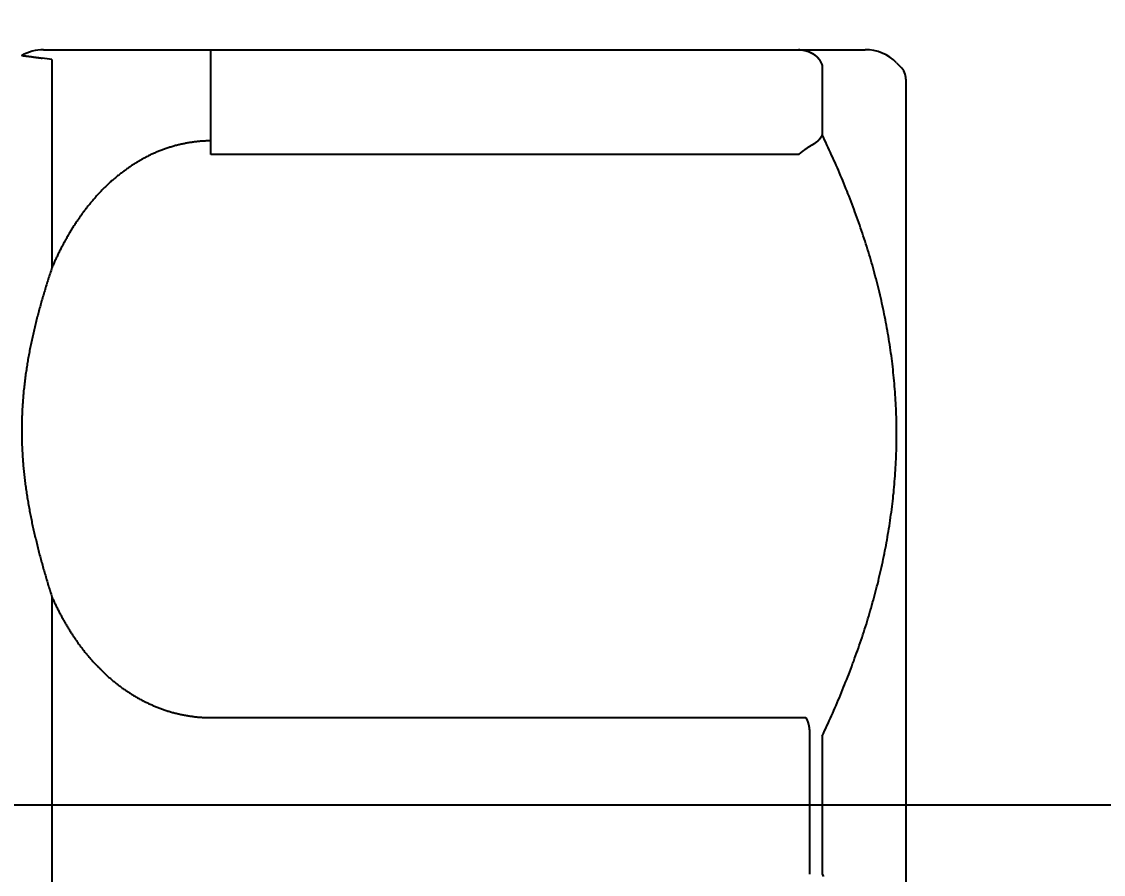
# Model space of a CAD drawing. Header units: millimetres. Extents: x 0 to 3800, y -67 to 2530.
# Drawn here: x 2366.39 to 2378.9, y 1464.21 to 1474.06 of the extents above; entities that cross this region are included whole.
import ezdxf
from ezdxf.lldxf.tags import DXFTag

# ---------------------------------------------------------------- set-up
doc = ezdxf.new("R2010")
doc.units = ezdxf.units.MM
for name, color, linetype in [('내부선 및 부속', 4, 'Continuous'), ('중심선', 1, 'DASHED'), ('치수선', 7, 'Continuous')]:
    doc.layers.add(name, color=color, linetype=linetype)
doc.styles.add('____', font='')
doc.styles.get('____').set_extended_font_data('굴림')
tags = doc.linetypes.add('DASHDOT', pattern=[70, 31, -13, 13, -13]).pattern_tags.tags
tags[10:11] = [DXFTag(74, 4), DXFTag(75, 0), DXFTag(340, '0'), DXFTag(46, 0.0), DXFTag(50, 0.0), DXFTag(44, 0.0), DXFTag(45, 0.0)]
tags[8:9] = [DXFTag(74, 4), DXFTag(75, 0), DXFTag(340, '0'), DXFTag(46, 0.0), DXFTag(50, 0.0), DXFTag(44, 0.0), DXFTag(45, 0.0)]
tags[6:7] = [DXFTag(74, 4), DXFTag(75, 0), DXFTag(340, '0'), DXFTag(46, 0.0), DXFTag(50, 0.0), DXFTag(44, 0.0), DXFTag(45, 0.0)]
tags[4:5] = [DXFTag(74, 4), DXFTag(75, 0), DXFTag(340, '0'), DXFTag(46, 0.0), DXFTag(50, 0.0), DXFTag(44, 0.0), DXFTag(45, 0.0)]
tags = doc.linetypes.add('DASHED', pattern=[25.72, 12.86, -12.86]).pattern_tags.tags
tags[6:7] = [DXFTag(74, 4), DXFTag(75, 0), DXFTag(340, '0'), DXFTag(46, 0.0), DXFTag(50, 0.0), DXFTag(44, 0.0), DXFTag(45, 0.0)]
tags[4:5] = [DXFTag(74, 4), DXFTag(75, 0), DXFTag(340, '0'), DXFTag(46, 0.0), DXFTag(50, 0.0), DXFTag(44, 0.0), DXFTag(45, 0.0)]
doc.dimstyles.new('MSADIM', dxfattribs={"dimtxt": 33, "dimasz": 17, "dimexe": 10, "dimexo": 7.5, "dimgap": 10, "dimtad": 0, "dimtih": 1, "dimtoh": 1, "dimdec": 0, "dimzin": 1, "dimdsep": 46, "dimtxsty": '____', "dimcen": 11.25, "dimadec": 0, "dimazin": 0, "dimtfac": 1, "dimtdec": 0, "dimtix": 1, "dimtmove": 0, "dimatfit": 3, "dimfxl": 1, "dimtolj": 1, "dimtzin": 1, "dimarcsym": 0})

# ---------------------------------------------------------------- blocks, each defined once
blk = doc.blocks.new('*D35')
at = {"layer": '치수선', "color": 0, "linetype": 'Continuous', "lineweight": -2, "transparency": 16777216}
for p, q in [((2924.524, 1577.512), (2924.524, 1252.002)), ((2244.524, 1269.502), (2244.524, 1272.002)), ((2261.524, 1262.002), (2547.243, 1262.002)), ((2907.524, 1262.002), (2621.804, 1262.002))]:
    blk.add_line(p, q, dxfattribs=at)
at = {"layer": '치수선', "color": 0, "linetype": 'Continuous', "transparency": 16777216}
for points in [[(2261.524, 1264.835), (2261.524, 1259.168), (2244.524, 1262.002)], [(2907.524, 1264.835), (2907.524, 1259.168), (2924.524, 1262.002)]]:
    blk.add_solid(points, dxfattribs=at)
at = {"layer": '치수선', "color": 0, "linetype": 'Continuous', "transparency": 16777216, "insert": (2584.524, 1262.002), "char_height": 25, "attachment_point": 5, "style": '____'}
blk.add_mtext('\\A1;680', dxfattribs=at)

msp = doc.modelspace()

# ---------------------------------------------------------------- linework, layer by layer
at = {"layer": '내부선 및 부속', "linetype": 'Continuous'}
for p, q in [((2366.648, 1473.737), (2376.143, 1473.737)), ((2368.581, 1472.526), (2368.581, 1473.737)), ((2366.743, 1473.623), (2366.743, 1471.218)), ((2375.646, 1473.553), (2375.646, 1472.755)), ((2376.506, 1473.587), (2376.552, 1473.541)), ((2376.612, 1473.396), (2376.612, 1456.628)), ((2375.373, 1472.526), (2368.581, 1472.526)), ((2366.743, 1467.417), (2366.743, 1462.607)), ((2368.581, 1466.022), (2375.457, 1466.022)), ((2375.501, 1465.815), (2375.501, 1464.215)), ((2375.646, 1465.809), (2375.646, 1464.214))]:
    msp.add_line(p, q, dxfattribs=at)
at = {"layer": '내부선 및 부속', "linetype": 'Continuous', "flags": 128}
for points in [[(2375.373, 1473.738), (2375.374, 1473.738), (2375.376, 1473.738), (2375.377, 1473.738), (2375.378, 1473.738), (2375.379, 1473.738), (2375.38, 1473.738), (2375.381, 1473.738), (2375.382, 1473.738), (2375.383, 1473.738), (2375.384, 1473.738), (2375.385, 1473.737), (2375.386, 1473.737), (2375.387, 1473.737), (2375.388, 1473.737), (2375.389, 1473.737), (2375.39, 1473.737), (2375.391, 1473.737), (2375.392, 1473.737), (2375.393, 1473.737), (2375.395, 1473.737), (2375.396, 1473.737), (2375.397, 1473.737), (2375.398, 1473.737), (2375.399, 1473.737), (2375.4, 1473.737), (2375.401, 1473.736), (2375.402, 1473.736), (2375.403, 1473.736), (2375.404, 1473.736), (2375.405, 1473.736), (2375.406, 1473.736), (2375.407, 1473.736), (2375.408, 1473.736), (2375.409, 1473.736), (2375.41, 1473.735), (2375.411, 1473.735), (2375.412, 1473.735), (2375.414, 1473.735), (2375.415, 1473.735), (2375.416, 1473.735), (2375.417, 1473.735), (2375.418, 1473.734), (2375.419, 1473.734), (2375.42, 1473.734), (2375.421, 1473.734), (2375.422, 1473.734), (2375.423, 1473.734), (2375.424, 1473.733), (2375.425, 1473.733), (2375.426, 1473.733), (2375.427, 1473.733), (2375.428, 1473.733), (2375.429, 1473.733), (2375.43, 1473.732), (2375.431, 1473.732), (2375.432, 1473.732), (2375.433, 1473.732), (2375.434, 1473.732), (2375.436, 1473.731), (2375.437, 1473.731), (2375.438, 1473.731), (2375.439, 1473.731), (2375.44, 1473.73), (2375.441, 1473.73), (2375.442, 1473.73), (2375.443, 1473.73), (2375.444, 1473.729), (2375.445, 1473.729), (2375.446, 1473.729), (2375.447, 1473.729), (2375.448, 1473.728), (2375.449, 1473.728), (2375.45, 1473.728), (2375.451, 1473.728), (2375.452, 1473.727), (2375.453, 1473.727), (2375.454, 1473.727), (2375.455, 1473.727), (2375.456, 1473.726), (2375.457, 1473.726), (2375.458, 1473.726), (2375.459, 1473.725), (2375.46, 1473.725), (2375.461, 1473.725), (2375.462, 1473.725), (2375.463, 1473.724), (2375.464, 1473.724), (2375.465, 1473.724), (2375.466, 1473.723), (2375.467, 1473.723), (2375.468, 1473.723), (2375.469, 1473.722), (2375.47, 1473.722), (2375.471, 1473.722), (2375.472, 1473.721), (2375.474, 1473.721), (2375.475, 1473.721), (2375.476, 1473.72), (2375.477, 1473.72), (2375.478, 1473.72), (2375.478, 1473.72), (2375.479, 1473.719), (2375.48, 1473.719), (2375.481, 1473.719), (2375.482, 1473.718), (2375.483, 1473.718), (2375.484, 1473.718), (2375.485, 1473.717), (2375.485, 1473.717), (2375.486, 1473.716), (2375.487, 1473.716), (2375.488, 1473.716), (2375.489, 1473.715), (2375.49, 1473.715), (2375.491, 1473.714), (2375.492, 1473.714), (2375.493, 1473.714), (2375.494, 1473.713), (2375.495, 1473.713), (2375.496, 1473.712), (2375.497, 1473.712), (2375.498, 1473.712), (2375.499, 1473.711), (2375.5, 1473.711), (2375.501, 1473.71), (2375.502, 1473.71), (2375.503, 1473.71), (2375.504, 1473.709), (2375.505, 1473.709), (2375.506, 1473.708), (2375.507, 1473.708), (2375.508, 1473.707), (2375.509, 1473.707), (2375.51, 1473.706), (2375.511, 1473.706), (2375.512, 1473.706), (2375.513, 1473.705), (2375.514, 1473.705), (2375.515, 1473.704), (2375.516, 1473.704), (2375.516, 1473.703), (2375.517, 1473.703), (2375.518, 1473.702), (2375.519, 1473.702), (2375.52, 1473.701), (2375.521, 1473.701), (2375.522, 1473.7), (2375.523, 1473.7), (2375.524, 1473.699), (2375.525, 1473.699), (2375.526, 1473.698), (2375.527, 1473.698), (2375.528, 1473.697), (2375.529, 1473.697), (2375.529, 1473.696), (2375.53, 1473.696), (2375.531, 1473.695), (2375.532, 1473.695), (2375.533, 1473.694), (2375.534, 1473.694), (2375.534, 1473.694)], [(2366.394, 1473.67), (2366.395, 1473.671), (2366.396, 1473.671), (2366.396, 1473.67), (2366.397, 1473.67), (2366.398, 1473.67), (2366.399, 1473.67), (2366.4, 1473.67), (2366.401, 1473.669), (2366.401, 1473.669), (2366.402, 1473.669), (2366.403, 1473.669), (2366.404, 1473.669), (2366.405, 1473.669), (2366.406, 1473.669), (2366.406, 1473.669), (2366.407, 1473.669), (2366.408, 1473.669), (2366.409, 1473.669), (2366.41, 1473.669), (2366.411, 1473.668), (2366.411, 1473.668), (2366.412, 1473.668), (2366.413, 1473.668), (2366.414, 1473.668), (2366.415, 1473.668), (2366.416, 1473.668), (2366.416, 1473.668), (2366.417, 1473.668), (2366.418, 1473.668), (2366.419, 1473.668), (2366.42, 1473.668), (2366.421, 1473.667), (2366.421, 1473.667), (2366.422, 1473.667), (2366.423, 1473.667), (2366.424, 1473.667), (2366.425, 1473.667), (2366.426, 1473.667), (2366.426, 1473.667), (2366.427, 1473.666), (2366.428, 1473.666), (2366.429, 1473.666), (2366.43, 1473.666), (2366.431, 1473.666), (2366.431, 1473.666), (2366.432, 1473.666), (2366.433, 1473.666), (2366.434, 1473.666), (2366.435, 1473.665), (2366.436, 1473.665), (2366.436, 1473.665), (2366.437, 1473.665), (2366.438, 1473.665), (2366.439, 1473.665), (2366.44, 1473.665), (2366.44, 1473.665), (2366.441, 1473.665), (2366.442, 1473.664), (2366.443, 1473.664), (2366.444, 1473.664), (2366.445, 1473.664), (2366.445, 1473.664), (2366.446, 1473.664), (2366.447, 1473.664), (2366.448, 1473.664), (2366.449, 1473.664), (2366.45, 1473.664), (2366.45, 1473.663), (2366.451, 1473.663), (2366.452, 1473.663), (2366.453, 1473.663), (2366.454, 1473.663), (2366.455, 1473.663), (2366.455, 1473.663), (2366.456, 1473.663), (2366.457, 1473.663), (2366.458, 1473.663), (2366.459, 1473.662), (2366.46, 1473.662), (2366.46, 1473.662), (2366.461, 1473.662), (2366.462, 1473.662), (2366.463, 1473.662), (2366.464, 1473.662), (2366.465, 1473.662), (2366.465, 1473.662), (2366.466, 1473.662), (2366.467, 1473.661), (2366.468, 1473.661), (2366.469, 1473.661), (2366.47, 1473.661), (2366.47, 1473.661), (2366.471, 1473.661), (2366.472, 1473.661), (2366.473, 1473.661), (2366.474, 1473.661), (2366.474, 1473.661), (2366.475, 1473.66), (2366.476, 1473.66), (2366.477, 1473.66), (2366.477, 1473.66), (2366.478, 1473.66), (2366.479, 1473.66), (2366.479, 1473.66), (2366.48, 1473.66), (2366.481, 1473.66), (2366.482, 1473.66), (2366.483, 1473.66), (2366.484, 1473.659), (2366.484, 1473.659), (2366.485, 1473.659), (2366.486, 1473.659), (2366.487, 1473.659), (2366.488, 1473.659), (2366.489, 1473.659), (2366.489, 1473.659), (2366.49, 1473.659), (2366.491, 1473.658), (2366.492, 1473.658), (2366.493, 1473.658), (2366.494, 1473.658), (2366.494, 1473.658), (2366.495, 1473.658), (2366.496, 1473.658), (2366.497, 1473.658), (2366.498, 1473.658), (2366.499, 1473.657), (2366.499, 1473.657), (2366.5, 1473.657), (2366.501, 1473.657), (2366.502, 1473.657), (2366.503, 1473.657), (2366.504, 1473.657), (2366.504, 1473.657), (2366.505, 1473.657), (2366.506, 1473.656), (2366.507, 1473.656), (2366.508, 1473.656), (2366.509, 1473.656), (2366.509, 1473.656), (2366.51, 1473.656), (2366.511, 1473.656), (2366.512, 1473.656), (2366.513, 1473.656), (2366.513, 1473.656), (2366.514, 1473.655), (2366.515, 1473.655), (2366.516, 1473.655), (2366.517, 1473.655), (2366.518, 1473.655), (2366.518, 1473.655), (2366.519, 1473.655), (2366.52, 1473.655), (2366.521, 1473.655), (2366.522, 1473.654), (2366.523, 1473.654), (2366.523, 1473.654), (2366.524, 1473.654), (2366.525, 1473.654), (2366.526, 1473.654), (2366.527, 1473.654), (2366.528, 1473.654), (2366.528, 1473.654), (2366.529, 1473.653), (2366.53, 1473.653), (2366.531, 1473.653), (2366.532, 1473.653), (2366.533, 1473.653), (2366.533, 1473.653), (2366.534, 1473.653), (2366.535, 1473.653), (2366.536, 1473.653), (2366.537, 1473.652), (2366.538, 1473.652), (2366.538, 1473.652), (2366.539, 1473.652), (2366.54, 1473.652), (2366.541, 1473.652), (2366.542, 1473.652), (2366.543, 1473.652), (2366.543, 1473.652), (2366.544, 1473.651), (2366.545, 1473.651), (2366.546, 1473.651), (2366.547, 1473.651), (2366.547, 1473.651), (2366.548, 1473.651), (2366.549, 1473.651), (2366.55, 1473.651), (2366.551, 1473.651), (2366.552, 1473.65), (2366.552, 1473.65), (2366.553, 1473.65), (2366.554, 1473.65), (2366.555, 1473.65), (2366.556, 1473.65), (2366.557, 1473.65), (2366.557, 1473.65), (2366.558, 1473.65), (2366.559, 1473.649), (2366.56, 1473.649), (2366.56, 1473.649), (2366.561, 1473.649), (2366.562, 1473.649), (2366.562, 1473.649), (2366.563, 1473.649), (2366.564, 1473.649), (2366.565, 1473.649), (2366.566, 1473.649), (2366.567, 1473.648), (2366.567, 1473.648), (2366.568, 1473.648), (2366.569, 1473.648), (2366.57, 1473.648), (2366.571, 1473.648), (2366.572, 1473.648), (2366.572, 1473.648), (2366.573, 1473.648), (2366.574, 1473.647), (2366.575, 1473.647), (2366.576, 1473.647), (2366.576, 1473.647), (2366.577, 1473.647), (2366.578, 1473.647), (2366.579, 1473.647), (2366.58, 1473.647), (2366.581, 1473.647), (2366.581, 1473.646), (2366.582, 1473.646), (2366.583, 1473.646), (2366.584, 1473.646), (2366.585, 1473.646), (2366.586, 1473.646), (2366.586, 1473.646), (2366.587, 1473.646), (2366.588, 1473.646), (2366.589, 1473.645), (2366.59, 1473.645), (2366.591, 1473.645), (2366.591, 1473.645), (2366.592, 1473.645), (2366.593, 1473.645), (2366.594, 1473.645), (2366.595, 1473.645), (2366.596, 1473.645), (2366.596, 1473.644), (2366.597, 1473.644), (2366.598, 1473.644), (2366.599, 1473.644), (2366.6, 1473.644), (2366.601, 1473.644), (2366.601, 1473.644), (2366.602, 1473.644), (2366.603, 1473.644), (2366.604, 1473.643), (2366.605, 1473.643), (2366.605, 1473.643), (2366.606, 1473.643), (2366.607, 1473.643), (2366.608, 1473.643), (2366.609, 1473.643), (2366.61, 1473.643), (2366.61, 1473.642), (2366.611, 1473.642), (2366.612, 1473.642), (2366.613, 1473.642), (2366.614, 1473.642), (2366.615, 1473.642), (2366.615, 1473.642), (2366.616, 1473.642), (2366.617, 1473.642), (2366.618, 1473.641), (2366.619, 1473.641), (2366.62, 1473.641), (2366.62, 1473.641), (2366.621, 1473.641), (2366.622, 1473.641), (2366.623, 1473.641), (2366.624, 1473.641), (2366.625, 1473.641), (2366.625, 1473.64), (2366.626, 1473.64), (2366.627, 1473.64), (2366.628, 1473.64), (2366.629, 1473.64), (2366.63, 1473.64), (2366.63, 1473.64), (2366.631, 1473.64), (2366.632, 1473.64), (2366.632, 1473.64)], [(2375.534, 1473.694), (2375.535, 1473.693), (2375.536, 1473.693), (2375.537, 1473.692), (2375.538, 1473.691), (2375.539, 1473.691), (2375.54, 1473.69), (2375.541, 1473.69), (2375.542, 1473.689), (2375.543, 1473.688), (2375.544, 1473.688), (2375.545, 1473.687), (2375.546, 1473.686), (2375.547, 1473.686), (2375.548, 1473.685), (2375.549, 1473.685), (2375.55, 1473.684), (2375.551, 1473.683), (2375.552, 1473.683), (2375.553, 1473.682), (2375.554, 1473.681), (2375.555, 1473.681), (2375.555, 1473.68), (2375.556, 1473.679), (2375.557, 1473.679), (2375.558, 1473.678), (2375.559, 1473.677), (2375.56, 1473.677), (2375.561, 1473.676), (2375.562, 1473.675), (2375.563, 1473.674), (2375.564, 1473.674), (2375.565, 1473.673), (2375.566, 1473.672), (2375.567, 1473.672), (2375.567, 1473.671), (2375.568, 1473.67), (2375.569, 1473.669), (2375.57, 1473.669), (2375.571, 1473.668), (2375.572, 1473.667), (2375.573, 1473.666), (2375.574, 1473.666), (2375.575, 1473.665), (2375.575, 1473.664), (2375.576, 1473.663), (2375.577, 1473.662), (2375.578, 1473.662), (2375.579, 1473.661), (2375.58, 1473.66), (2375.581, 1473.659), (2375.581, 1473.659), (2375.582, 1473.658), (2375.583, 1473.657), (2375.584, 1473.656), (2375.585, 1473.655), (2375.586, 1473.655), (2375.587, 1473.654), (2375.587, 1473.653), (2375.588, 1473.652), (2375.589, 1473.651), (2375.59, 1473.65), (2375.591, 1473.65), (2375.591, 1473.649), (2375.592, 1473.648), (2375.593, 1473.647), (2375.594, 1473.646), (2375.595, 1473.645), (2375.595, 1473.644), (2375.596, 1473.644), (2375.597, 1473.643), (2375.598, 1473.642), (2375.598, 1473.641), (2375.599, 1473.64), (2375.6, 1473.639), (2375.601, 1473.638), (2375.601, 1473.637), (2375.602, 1473.637), (2375.603, 1473.636), (2375.604, 1473.635), (2375.604, 1473.634), (2375.605, 1473.633), (2375.606, 1473.632), (2375.606, 1473.631), (2375.607, 1473.63), (2375.608, 1473.629), (2375.609, 1473.628), (2375.609, 1473.627), (2375.61, 1473.626), (2375.611, 1473.625), (2375.611, 1473.625), (2375.612, 1473.624), (2375.613, 1473.623), (2375.613, 1473.622), (2375.614, 1473.621), (2375.615, 1473.62), (2375.615, 1473.619), (2375.616, 1473.618), (2375.617, 1473.617), (2375.617, 1473.616), (2375.618, 1473.615), (2375.618, 1473.615), (2375.618, 1473.614), (2375.619, 1473.613), (2375.62, 1473.612), (2375.62, 1473.611), (2375.621, 1473.61), (2375.621, 1473.609), (2375.622, 1473.608), (2375.623, 1473.607), (2375.623, 1473.606), (2375.624, 1473.605), (2375.624, 1473.604), (2375.625, 1473.603), (2375.626, 1473.602), (2375.626, 1473.601), (2375.627, 1473.6), (2375.627, 1473.599), (2375.628, 1473.598), (2375.628, 1473.597), (2375.629, 1473.596), (2375.629, 1473.595), (2375.63, 1473.594), (2375.63, 1473.593), (2375.631, 1473.592), (2375.631, 1473.591), (2375.632, 1473.59), (2375.632, 1473.589), (2375.633, 1473.587), (2375.633, 1473.586), (2375.634, 1473.585), (2375.634, 1473.584), (2375.635, 1473.583), (2375.635, 1473.582), (2375.636, 1473.581), (2375.636, 1473.58), (2375.637, 1473.579), (2375.637, 1473.578), (2375.638, 1473.577), (2375.638, 1473.576), (2375.638, 1473.575), (2375.639, 1473.574), (2375.639, 1473.573), (2375.64, 1473.572), (2375.64, 1473.57), (2375.641, 1473.569), (2375.641, 1473.568), (2375.641, 1473.567), (2375.642, 1473.566), (2375.642, 1473.565), (2375.643, 1473.564), (2375.643, 1473.563), (2375.643, 1473.562), (2375.644, 1473.561), (2375.644, 1473.56), (2375.644, 1473.558), (2375.645, 1473.557), (2375.645, 1473.556), (2375.645, 1473.555), (2375.646, 1473.554), (2375.646, 1473.553), (2375.646, 1473.553)], [(2375.646, 1472.755), (2375.646, 1472.754), (2375.645, 1472.753), (2375.645, 1472.752), (2375.645, 1472.751), (2375.644, 1472.751), (2375.644, 1472.75), (2375.643, 1472.749), (2375.643, 1472.748), (2375.642, 1472.747), (2375.642, 1472.746), (2375.642, 1472.745), (2375.641, 1472.744), (2375.641, 1472.743), (2375.64, 1472.742), (2375.64, 1472.741), (2375.639, 1472.74), (2375.639, 1472.74), (2375.638, 1472.739), (2375.638, 1472.738), (2375.637, 1472.737), (2375.637, 1472.736), (2375.636, 1472.735), (2375.636, 1472.734), (2375.635, 1472.733), (2375.635, 1472.732), (2375.634, 1472.731), (2375.634, 1472.731), (2375.633, 1472.73), (2375.633, 1472.729), (2375.632, 1472.728), (2375.631, 1472.727), (2375.631, 1472.726), (2375.63, 1472.725), (2375.63, 1472.724), (2375.629, 1472.724), (2375.629, 1472.723), (2375.628, 1472.722), (2375.628, 1472.721), (2375.627, 1472.72), (2375.626, 1472.719), (2375.626, 1472.719), (2375.625, 1472.718), (2375.625, 1472.717), (2375.624, 1472.716), (2375.623, 1472.715), (2375.623, 1472.714), (2375.622, 1472.714), (2375.622, 1472.713), (2375.621, 1472.712), (2375.62, 1472.711), (2375.62, 1472.71), (2375.619, 1472.709), (2375.618, 1472.709), (2375.618, 1472.708), (2375.617, 1472.707), (2375.616, 1472.706), (2375.616, 1472.705), (2375.615, 1472.705), (2375.614, 1472.704), (2375.614, 1472.703), (2375.613, 1472.702), (2375.612, 1472.702), (2375.612, 1472.701), (2375.611, 1472.7), (2375.61, 1472.699), (2375.61, 1472.698), (2375.609, 1472.698), (2375.608, 1472.697), (2375.608, 1472.696), (2375.607, 1472.695), (2375.606, 1472.695), (2375.605, 1472.694), (2375.605, 1472.693), (2375.604, 1472.692), (2375.603, 1472.692), (2375.603, 1472.691), (2375.602, 1472.69), (2375.601, 1472.689), (2375.6, 1472.689), (2375.6, 1472.688), (2375.599, 1472.687), (2375.598, 1472.687), (2375.597, 1472.686), (2375.597, 1472.685), (2375.596, 1472.684), (2375.595, 1472.684), (2375.594, 1472.683), (2375.594, 1472.682), (2375.593, 1472.682), (2375.592, 1472.681), (2375.591, 1472.68), (2375.591, 1472.679), (2375.59, 1472.679), (2375.589, 1472.678), (2375.588, 1472.677), (2375.587, 1472.677), (2375.587, 1472.676), (2375.586, 1472.675), (2375.585, 1472.675), (2375.584, 1472.674), (2375.584, 1472.674), (2375.584, 1472.673), (2375.583, 1472.673), (2375.582, 1472.672), (2375.581, 1472.671), (2375.58, 1472.671), (2375.58, 1472.67), (2375.579, 1472.669), (2375.578, 1472.669), (2375.577, 1472.668), (2375.576, 1472.667), (2375.575, 1472.667), (2375.575, 1472.666), (2375.574, 1472.666), (2375.573, 1472.665), (2375.572, 1472.664), (2375.571, 1472.664), (2375.57, 1472.663), (2375.57, 1472.662), (2375.569, 1472.662), (2375.568, 1472.661), (2375.567, 1472.661), (2375.566, 1472.66), (2375.565, 1472.659), (2375.565, 1472.659), (2375.564, 1472.658), (2375.563, 1472.658), (2375.562, 1472.657), (2375.561, 1472.656), (2375.56, 1472.656), (2375.56, 1472.655), (2375.559, 1472.655), (2375.558, 1472.654), (2375.557, 1472.653), (2375.556, 1472.653), (2375.555, 1472.652), (2375.554, 1472.652), (2375.553, 1472.651), (2375.553, 1472.651), (2375.552, 1472.65), (2375.551, 1472.649), (2375.55, 1472.649), (2375.549, 1472.648), (2375.548, 1472.648), (2375.547, 1472.647), (2375.546, 1472.647), (2375.546, 1472.646), (2375.545, 1472.646), (2375.544, 1472.645), (2375.543, 1472.645), (2375.542, 1472.644), (2375.541, 1472.643), (2375.54, 1472.643), (2375.539, 1472.642), (2375.539, 1472.642), (2375.538, 1472.641), (2375.537, 1472.641), (2375.536, 1472.64), (2375.535, 1472.64), (2375.534, 1472.639), (2375.534, 1472.639)], [(2375.646, 1465.809), (2375.66, 1465.839), (2375.674, 1465.868), (2375.687, 1465.897), (2375.701, 1465.927), (2375.714, 1465.956), (2375.727, 1465.985), (2375.741, 1466.015), (2375.754, 1466.044), (2375.767, 1466.074), (2375.78, 1466.104), (2375.793, 1466.133), (2375.806, 1466.163), (2375.818, 1466.193), (2375.831, 1466.222), (2375.844, 1466.252), (2375.856, 1466.282), (2375.868, 1466.312), (2375.881, 1466.342), (2375.893, 1466.372), (2375.905, 1466.402), (2375.917, 1466.432), (2375.929, 1466.462), (2375.941, 1466.492), (2375.952, 1466.522), (2375.964, 1466.552), (2375.976, 1466.582), (2375.987, 1466.613), (2375.998, 1466.643), (2376.01, 1466.673), (2376.021, 1466.704), (2376.032, 1466.734), (2376.043, 1466.765), (2376.053, 1466.795), (2376.064, 1466.826), (2376.075, 1466.856), (2376.085, 1466.887), (2376.096, 1466.917), (2376.106, 1466.948), (2376.116, 1466.979), (2376.126, 1467.009), (2376.136, 1467.04), (2376.146, 1467.071), (2376.156, 1467.102), (2376.165, 1467.133), (2376.175, 1467.164), (2376.184, 1467.195), (2376.193, 1467.226), (2376.202, 1467.257), (2376.211, 1467.288), (2376.22, 1467.319), (2376.229, 1467.35), (2376.238, 1467.381), (2376.246, 1467.413), (2376.255, 1467.444), (2376.263, 1467.475), (2376.271, 1467.506), (2376.279, 1467.538), (2376.287, 1467.569), (2376.295, 1467.601), (2376.302, 1467.632), (2376.31, 1467.664), (2376.317, 1467.695), (2376.324, 1467.727), (2376.332, 1467.758), (2376.339, 1467.79), (2376.345, 1467.822), (2376.352, 1467.853), (2376.359, 1467.885), (2376.365, 1467.917), (2376.371, 1467.949), (2376.378, 1467.98), (2376.384, 1468.012), (2376.39, 1468.044), (2376.395, 1468.076), (2376.401, 1468.108), (2376.406, 1468.14), (2376.412, 1468.172), (2376.417, 1468.204), (2376.422, 1468.236), (2376.427, 1468.268), (2376.432, 1468.3), (2376.436, 1468.332), (2376.441, 1468.364), (2376.445, 1468.396), (2376.449, 1468.428), (2376.453, 1468.46), (2376.457, 1468.492), (2376.461, 1468.524), (2376.465, 1468.557), (2376.468, 1468.589), (2376.472, 1468.621), (2376.475, 1468.653), (2376.478, 1468.685), (2376.481, 1468.718), (2376.483, 1468.75), (2376.486, 1468.782), (2376.488, 1468.814), (2376.491, 1468.847), (2376.493, 1468.879), (2376.495, 1468.911), (2376.495, 1468.911), (2376.497, 1468.944), (2376.498, 1468.976), (2376.5, 1469.008), (2376.501, 1469.041), (2376.502, 1469.073), (2376.503, 1469.105), (2376.504, 1469.138), (2376.505, 1469.17), (2376.506, 1469.202), (2376.506, 1469.235), (2376.506, 1469.267), (2376.506, 1469.299), (2376.506, 1469.332), (2376.506, 1469.364), (2376.506, 1469.396), (2376.505, 1469.429), (2376.504, 1469.461), (2376.503, 1469.494), (2376.502, 1469.526), (2376.501, 1469.558), (2376.5, 1469.591), (2376.498, 1469.623), (2376.497, 1469.655), (2376.495, 1469.688), (2376.493, 1469.72), (2376.491, 1469.752), (2376.488, 1469.784), (2376.486, 1469.817), (2376.483, 1469.849), (2376.481, 1469.881), (2376.478, 1469.913), (2376.475, 1469.946), (2376.471, 1469.978), (2376.468, 1470.01), (2376.465, 1470.042), (2376.461, 1470.074), (2376.457, 1470.107), (2376.453, 1470.139), (2376.449, 1470.171), (2376.445, 1470.203), (2376.44, 1470.235), (2376.436, 1470.267), (2376.431, 1470.299), (2376.426, 1470.331), (2376.421, 1470.363), (2376.416, 1470.395), (2376.411, 1470.427), (2376.406, 1470.459), (2376.4, 1470.491), (2376.394, 1470.523), (2376.389, 1470.555), (2376.383, 1470.587), (2376.377, 1470.618), (2376.37, 1470.65), (2376.364, 1470.682), (2376.357, 1470.714), (2376.351, 1470.745), (2376.344, 1470.777), (2376.337, 1470.809), (2376.33, 1470.84), (2376.323, 1470.872), (2376.315, 1470.903), (2376.308, 1470.935), (2376.3, 1470.966), (2376.293, 1470.998), (2376.285, 1471.029), (2376.277, 1471.061), (2376.269, 1471.092), (2376.26, 1471.123), (2376.252, 1471.155), (2376.243, 1471.186), (2376.235, 1471.217), (2376.226, 1471.248), (2376.217, 1471.279), (2376.208, 1471.31), (2376.199, 1471.341), (2376.19, 1471.372), (2376.18, 1471.403), (2376.171, 1471.434), (2376.161, 1471.465), (2376.151, 1471.496), (2376.141, 1471.527), (2376.131, 1471.558), (2376.121, 1471.588), (2376.111, 1471.619), (2376.101, 1471.65), (2376.09, 1471.68), (2376.08, 1471.711), (2376.069, 1471.741), (2376.058, 1471.772), (2376.047, 1471.802), (2376.036, 1471.833), (2376.025, 1471.863), (2376.014, 1471.893), (2376.003, 1471.924), (2375.991, 1471.954), (2375.98, 1471.984), (2375.968, 1472.014), (2375.956, 1472.045), (2375.944, 1472.075), (2375.944, 1472.075), (2375.933, 1472.105), (2375.92, 1472.135), (2375.908, 1472.165), (2375.896, 1472.195), (2375.884, 1472.225), (2375.871, 1472.254), (2375.859, 1472.284), (2375.846, 1472.314), (2375.833, 1472.344), (2375.821, 1472.373), (2375.808, 1472.403), (2375.795, 1472.433), (2375.782, 1472.462), (2375.768, 1472.492), (2375.755, 1472.521), (2375.742, 1472.551), (2375.728, 1472.58), (2375.715, 1472.609), (2375.701, 1472.639), (2375.688, 1472.668), (2375.674, 1472.697), (2375.66, 1472.726), (2375.646, 1472.756), (2375.646, 1472.756)], [(2368.582, 1472.684), (2368.571, 1472.684), (2368.56, 1472.684), (2368.548, 1472.684), (2368.537, 1472.683), (2368.526, 1472.683), (2368.515, 1472.682), (2368.504, 1472.682), (2368.493, 1472.681), (2368.481, 1472.681), (2368.47, 1472.68), (2368.459, 1472.679), (2368.448, 1472.678), (2368.437, 1472.677), (2368.426, 1472.676), (2368.415, 1472.675), (2368.404, 1472.673), (2368.392, 1472.672), (2368.381, 1472.671), (2368.37, 1472.669), (2368.359, 1472.667), (2368.348, 1472.666), (2368.337, 1472.664), (2368.326, 1472.662), (2368.315, 1472.66), (2368.304, 1472.658), (2368.293, 1472.656), (2368.282, 1472.654), (2368.271, 1472.652), (2368.26, 1472.65), (2368.249, 1472.647), (2368.238, 1472.645), (2368.227, 1472.643), (2368.216, 1472.64), (2368.205, 1472.637), (2368.194, 1472.635), (2368.183, 1472.632), (2368.172, 1472.629), (2368.161, 1472.626), (2368.151, 1472.623), (2368.14, 1472.62), (2368.129, 1472.617), (2368.118, 1472.613), (2368.108, 1472.61), (2368.097, 1472.607), (2368.086, 1472.603), (2368.075, 1472.6), (2368.065, 1472.596), (2368.054, 1472.593), (2368.044, 1472.589), (2368.033, 1472.585), (2368.023, 1472.581), (2368.012, 1472.577), (2368.002, 1472.573), (2367.991, 1472.569), (2367.981, 1472.565), (2367.97, 1472.561), (2367.96, 1472.556), (2367.95, 1472.552), (2367.939, 1472.548), (2367.929, 1472.543), (2367.919, 1472.539), (2367.909, 1472.534), (2367.898, 1472.529), (2367.888, 1472.525), (2367.878, 1472.52), (2367.868, 1472.515), (2367.858, 1472.51), (2367.848, 1472.505), (2367.838, 1472.5), (2367.828, 1472.495), (2367.818, 1472.489), (2367.808, 1472.484), (2367.798, 1472.479), (2367.789, 1472.474), (2367.779, 1472.468), (2367.769, 1472.463), (2367.759, 1472.457), (2367.75, 1472.451), (2367.74, 1472.446), (2367.731, 1472.44), (2367.721, 1472.434), (2367.711, 1472.428), (2367.702, 1472.422), (2367.693, 1472.416), (2367.683, 1472.41), (2367.674, 1472.404), (2367.664, 1472.398), (2367.655, 1472.392), (2367.646, 1472.386), (2367.637, 1472.379), (2367.627, 1472.373), (2367.618, 1472.367), (2367.609, 1472.36), (2367.6, 1472.354), (2367.591, 1472.347), (2367.582, 1472.34), (2367.573, 1472.334), (2367.564, 1472.327), (2367.555, 1472.32), (2367.546, 1472.313), (2367.546, 1472.313), (2367.537, 1472.307), (2367.529, 1472.3), (2367.52, 1472.293), (2367.511, 1472.286), (2367.502, 1472.279), (2367.494, 1472.272), (2367.485, 1472.264), (2367.477, 1472.257), (2367.468, 1472.25), (2367.46, 1472.243), (2367.451, 1472.235), (2367.443, 1472.228), (2367.434, 1472.221), (2367.426, 1472.213), (2367.418, 1472.206), (2367.41, 1472.198), (2367.401, 1472.191), (2367.393, 1472.183), (2367.385, 1472.175), (2367.377, 1472.168), (2367.369, 1472.16), (2367.361, 1472.152), (2367.353, 1472.144), (2367.345, 1472.137), (2367.337, 1472.129), (2367.329, 1472.121), (2367.321, 1472.113), (2367.314, 1472.105), (2367.306, 1472.097), (2367.298, 1472.089), (2367.29, 1472.081), (2367.283, 1472.072), (2367.275, 1472.064), (2367.268, 1472.056), (2367.26, 1472.048), (2367.253, 1472.039), (2367.245, 1472.031), (2367.238, 1472.023), (2367.231, 1472.014), (2367.223, 1472.006), (2367.216, 1471.997), (2367.209, 1471.989), (2367.202, 1471.98), (2367.194, 1471.972), (2367.187, 1471.963), (2367.18, 1471.955), (2367.173, 1471.946), (2367.166, 1471.937), (2367.159, 1471.929), (2367.152, 1471.92), (2367.145, 1471.911), (2367.138, 1471.902), (2367.132, 1471.893), (2367.125, 1471.885), (2367.118, 1471.876), (2367.111, 1471.867), (2367.105, 1471.858), (2367.098, 1471.849), (2367.091, 1471.84), (2367.085, 1471.831), (2367.078, 1471.822), (2367.072, 1471.813), (2367.065, 1471.803), (2367.059, 1471.794), (2367.053, 1471.785), (2367.046, 1471.776), (2367.04, 1471.767), (2367.034, 1471.758), (2367.028, 1471.748), (2367.021, 1471.739), (2367.015, 1471.73), (2367.009, 1471.72), (2367.003, 1471.711), (2366.997, 1471.702), (2366.991, 1471.692), (2366.985, 1471.683), (2366.979, 1471.673), (2366.973, 1471.664), (2366.967, 1471.654), (2366.961, 1471.645), (2366.956, 1471.635), (2366.95, 1471.626), (2366.944, 1471.616), (2366.939, 1471.607), (2366.933, 1471.597), (2366.927, 1471.587), (2366.922, 1471.578), (2366.916, 1471.568), (2366.911, 1471.558), (2366.905, 1471.549), (2366.9, 1471.539), (2366.894, 1471.529), (2366.889, 1471.519), (2366.884, 1471.509), (2366.878, 1471.5), (2366.873, 1471.49), (2366.868, 1471.48), (2366.863, 1471.47), (2366.857, 1471.46), (2366.852, 1471.45), (2366.852, 1471.45), (2366.847, 1471.44), (2366.842, 1471.43), (2366.837, 1471.421), (2366.832, 1471.411), (2366.827, 1471.401), (2366.822, 1471.391), (2366.817, 1471.381), (2366.813, 1471.371), (2366.808, 1471.361), (2366.803, 1471.35), (2366.798, 1471.34), (2366.793, 1471.33), (2366.789, 1471.32), (2366.784, 1471.31), (2366.779, 1471.3), (2366.775, 1471.29), (2366.77, 1471.28), (2366.766, 1471.269), (2366.761, 1471.259), (2366.757, 1471.249), (2366.752, 1471.239), (2366.748, 1471.229), (2366.743, 1471.218), (2366.743, 1471.218)], [(2375.534, 1472.639), (2375.533, 1472.639), (2375.532, 1472.638), (2375.531, 1472.638), (2375.53, 1472.637), (2375.529, 1472.636), (2375.528, 1472.636), (2375.527, 1472.635), (2375.525, 1472.634), (2375.524, 1472.634), (2375.523, 1472.633), (2375.522, 1472.633), (2375.521, 1472.632), (2375.52, 1472.631), (2375.519, 1472.631), (2375.518, 1472.63), (2375.517, 1472.629), (2375.516, 1472.629), (2375.515, 1472.628), (2375.514, 1472.628), (2375.513, 1472.627), (2375.512, 1472.626), (2375.511, 1472.626), (2375.51, 1472.625), (2375.508, 1472.624), (2375.507, 1472.624), (2375.506, 1472.623), (2375.505, 1472.622), (2375.504, 1472.622), (2375.503, 1472.621), (2375.502, 1472.62), (2375.501, 1472.62), (2375.5, 1472.619), (2375.499, 1472.618), (2375.498, 1472.618), (2375.497, 1472.617), (2375.496, 1472.616), (2375.495, 1472.616), (2375.494, 1472.615), (2375.493, 1472.614), (2375.492, 1472.614), (2375.491, 1472.613), (2375.49, 1472.612), (2375.489, 1472.612), (2375.488, 1472.611), (2375.486, 1472.61), (2375.485, 1472.61), (2375.484, 1472.609), (2375.483, 1472.608), (2375.482, 1472.608), (2375.481, 1472.607), (2375.48, 1472.606), (2375.479, 1472.606), (2375.478, 1472.605), (2375.477, 1472.604), (2375.476, 1472.604), (2375.475, 1472.603), (2375.474, 1472.602), (2375.473, 1472.601), (2375.472, 1472.601), (2375.471, 1472.6), (2375.47, 1472.599), (2375.469, 1472.599), (2375.468, 1472.598), (2375.467, 1472.597), (2375.466, 1472.597), (2375.465, 1472.596), (2375.464, 1472.595), (2375.463, 1472.595), (2375.462, 1472.594), (2375.461, 1472.593), (2375.46, 1472.592), (2375.459, 1472.592), (2375.458, 1472.591), (2375.457, 1472.59), (2375.456, 1472.59), (2375.455, 1472.589), (2375.454, 1472.588), (2375.453, 1472.587), (2375.452, 1472.587), (2375.451, 1472.586), (2375.45, 1472.585), (2375.449, 1472.585), (2375.448, 1472.584), (2375.447, 1472.583), (2375.446, 1472.582), (2375.445, 1472.582), (2375.444, 1472.581), (2375.443, 1472.58), (2375.442, 1472.579), (2375.441, 1472.579), (2375.44, 1472.578), (2375.439, 1472.577), (2375.438, 1472.576), (2375.437, 1472.576), (2375.436, 1472.575), (2375.435, 1472.574), (2375.434, 1472.574), (2375.433, 1472.573), (2375.432, 1472.572), (2375.431, 1472.571), (2375.431, 1472.571), (2375.43, 1472.571), (2375.429, 1472.57), (2375.428, 1472.569), (2375.427, 1472.568), (2375.426, 1472.568), (2375.425, 1472.567), (2375.424, 1472.566), (2375.423, 1472.565), (2375.422, 1472.565), (2375.421, 1472.564), (2375.42, 1472.563), (2375.419, 1472.562), (2375.418, 1472.562), (2375.417, 1472.561), (2375.416, 1472.56), (2375.415, 1472.559), (2375.414, 1472.559), (2375.413, 1472.558), (2375.412, 1472.557), (2375.411, 1472.556), (2375.41, 1472.556), (2375.409, 1472.555), (2375.408, 1472.554), (2375.407, 1472.553), (2375.406, 1472.552), (2375.405, 1472.552), (2375.404, 1472.551), (2375.403, 1472.55), (2375.402, 1472.549), (2375.401, 1472.549), (2375.4, 1472.548), (2375.399, 1472.547), (2375.398, 1472.546), (2375.397, 1472.546), (2375.396, 1472.545), (2375.395, 1472.544), (2375.394, 1472.543), (2375.393, 1472.542), (2375.393, 1472.542), (2375.392, 1472.541), (2375.391, 1472.54), (2375.39, 1472.539), (2375.389, 1472.538), (2375.388, 1472.538), (2375.387, 1472.537), (2375.386, 1472.536), (2375.385, 1472.535), (2375.384, 1472.535), (2375.383, 1472.534), (2375.382, 1472.533), (2375.381, 1472.532), (2375.38, 1472.531), (2375.379, 1472.531), (2375.378, 1472.53), (2375.377, 1472.529), (2375.376, 1472.528), (2375.375, 1472.527), (2375.374, 1472.527), (2375.373, 1472.526), (2375.373, 1472.526)], [(2366.743, 1471.218), (2366.738, 1471.202), (2366.733, 1471.185), (2366.727, 1471.169), (2366.722, 1471.152), (2366.717, 1471.136), (2366.711, 1471.119), (2366.706, 1471.103), (2366.701, 1471.086), (2366.695, 1471.069), (2366.69, 1471.053), (2366.685, 1471.036), (2366.68, 1471.02), (2366.675, 1471.003), (2366.67, 1470.986), (2366.665, 1470.97), (2366.66, 1470.953), (2366.655, 1470.936), (2366.65, 1470.92), (2366.645, 1470.903), (2366.64, 1470.886), (2366.635, 1470.87), (2366.63, 1470.853), (2366.625, 1470.836), (2366.621, 1470.819), (2366.616, 1470.803), (2366.611, 1470.786), (2366.607, 1470.769), (2366.602, 1470.752), (2366.597, 1470.736), (2366.593, 1470.719), (2366.588, 1470.702), (2366.584, 1470.685), (2366.579, 1470.668), (2366.575, 1470.652), (2366.571, 1470.635), (2366.566, 1470.618), (2366.562, 1470.601), (2366.558, 1470.584), (2366.554, 1470.567), (2366.549, 1470.55), (2366.545, 1470.533), (2366.541, 1470.517), (2366.537, 1470.5), (2366.533, 1470.483), (2366.529, 1470.466), (2366.526, 1470.449), (2366.522, 1470.432), (2366.518, 1470.415), (2366.514, 1470.398), (2366.511, 1470.381), (2366.507, 1470.364), (2366.503, 1470.347), (2366.5, 1470.33), (2366.496, 1470.313), (2366.493, 1470.296), (2366.489, 1470.278), (2366.486, 1470.261), (2366.483, 1470.244), (2366.48, 1470.227), (2366.477, 1470.21), (2366.473, 1470.193), (2366.47, 1470.176), (2366.467, 1470.159), (2366.464, 1470.141), (2366.461, 1470.124), (2366.459, 1470.107), (2366.456, 1470.09), (2366.453, 1470.073), (2366.45, 1470.055), (2366.448, 1470.038), (2366.445, 1470.021), (2366.443, 1470.004), (2366.44, 1469.986), (2366.438, 1469.969), (2366.436, 1469.952), (2366.433, 1469.935), (2366.431, 1469.917), (2366.429, 1469.9), (2366.427, 1469.883), (2366.425, 1469.866), (2366.423, 1469.848), (2366.421, 1469.831), (2366.419, 1469.814), (2366.417, 1469.796), (2366.416, 1469.779), (2366.414, 1469.762), (2366.413, 1469.744), (2366.411, 1469.727), (2366.41, 1469.71), (2366.408, 1469.692), (2366.407, 1469.675), (2366.406, 1469.657), (2366.404, 1469.64), (2366.403, 1469.623), (2366.402, 1469.605), (2366.401, 1469.588), (2366.4, 1469.571), (2366.399, 1469.553), (2366.398, 1469.536), (2366.398, 1469.518), (2366.398, 1469.518), (2366.397, 1469.501), (2366.396, 1469.484), (2366.396, 1469.466), (2366.395, 1469.449), (2366.395, 1469.431), (2366.395, 1469.414), (2366.394, 1469.397), (2366.394, 1469.379), (2366.394, 1469.362), (2366.394, 1469.344), (2366.394, 1469.327), (2366.394, 1469.31), (2366.394, 1469.292), (2366.395, 1469.275), (2366.395, 1469.257), (2366.395, 1469.24), (2366.396, 1469.223), (2366.396, 1469.205), (2366.397, 1469.188), (2366.397, 1469.17), (2366.398, 1469.153), (2366.399, 1469.136), (2366.4, 1469.118), (2366.401, 1469.101), (2366.402, 1469.084), (2366.403, 1469.066), (2366.404, 1469.049), (2366.405, 1469.031), (2366.406, 1469.014), (2366.407, 1468.997), (2366.409, 1468.979), (2366.41, 1468.962), (2366.412, 1468.945), (2366.413, 1468.927), (2366.415, 1468.91), (2366.416, 1468.893), (2366.418, 1468.875), (2366.42, 1468.858), (2366.422, 1468.841), (2366.424, 1468.823), (2366.426, 1468.806), (2366.428, 1468.789), (2366.43, 1468.771), (2366.432, 1468.754), (2366.434, 1468.737), (2366.436, 1468.72), (2366.439, 1468.702), (2366.441, 1468.685), (2366.443, 1468.668), (2366.446, 1468.651), (2366.448, 1468.633), (2366.451, 1468.616), (2366.454, 1468.599), (2366.456, 1468.582), (2366.459, 1468.564), (2366.462, 1468.547), (2366.465, 1468.53), (2366.468, 1468.513), (2366.471, 1468.496), (2366.474, 1468.479), (2366.477, 1468.461), (2366.48, 1468.444), (2366.483, 1468.427), (2366.486, 1468.41), (2366.489, 1468.393), (2366.493, 1468.376), (2366.496, 1468.359), (2366.499, 1468.342), (2366.503, 1468.325), (2366.506, 1468.308), (2366.51, 1468.291), (2366.513, 1468.273), (2366.517, 1468.256), (2366.521, 1468.239), (2366.524, 1468.222), (2366.528, 1468.205), (2366.532, 1468.188), (2366.536, 1468.172), (2366.54, 1468.155), (2366.544, 1468.138), (2366.547, 1468.121), (2366.551, 1468.104), (2366.556, 1468.087), (2366.56, 1468.07), (2366.564, 1468.053), (2366.568, 1468.036), (2366.572, 1468.019), (2366.576, 1468.002), (2366.581, 1467.985), (2366.585, 1467.969), (2366.589, 1467.952), (2366.594, 1467.935), (2366.598, 1467.918), (2366.602, 1467.901), (2366.607, 1467.884), (2366.611, 1467.868), (2366.616, 1467.851), (2366.62, 1467.834), (2366.625, 1467.817), (2366.63, 1467.801), (2366.63, 1467.801), (2366.634, 1467.784), (2366.639, 1467.767), (2366.644, 1467.75), (2366.648, 1467.734), (2366.653, 1467.717), (2366.658, 1467.7), (2366.663, 1467.683), (2366.668, 1467.667), (2366.673, 1467.65), (2366.678, 1467.633), (2366.682, 1467.617), (2366.687, 1467.6), (2366.692, 1467.583), (2366.697, 1467.567), (2366.702, 1467.55), (2366.707, 1467.533), (2366.713, 1467.517), (2366.718, 1467.5), (2366.723, 1467.484), (2366.728, 1467.467), (2366.733, 1467.45), (2366.738, 1467.434), (2366.743, 1467.417), (2366.743, 1467.417)], [(2366.743, 1467.417), (2366.748, 1467.407), (2366.752, 1467.397), (2366.757, 1467.387), (2366.761, 1467.377), (2366.766, 1467.367), (2366.771, 1467.357), (2366.775, 1467.348), (2366.78, 1467.338), (2366.785, 1467.328), (2366.789, 1467.318), (2366.794, 1467.308), (2366.799, 1467.298), (2366.804, 1467.289), (2366.809, 1467.279), (2366.814, 1467.269), (2366.819, 1467.259), (2366.823, 1467.249), (2366.828, 1467.24), (2366.834, 1467.23), (2366.839, 1467.22), (2366.844, 1467.211), (2366.849, 1467.201), (2366.854, 1467.191), (2366.859, 1467.182), (2366.865, 1467.172), (2366.87, 1467.163), (2366.875, 1467.153), (2366.88, 1467.144), (2366.886, 1467.134), (2366.891, 1467.124), (2366.897, 1467.115), (2366.902, 1467.106), (2366.908, 1467.096), (2366.913, 1467.087), (2366.919, 1467.077), (2366.925, 1467.068), (2366.93, 1467.059), (2366.936, 1467.049), (2366.942, 1467.04), (2366.948, 1467.031), (2366.953, 1467.021), (2366.959, 1467.012), (2366.965, 1467.003), (2366.971, 1466.994), (2366.977, 1466.985), (2366.983, 1466.975), (2366.989, 1466.966), (2366.995, 1466.957), (2367.001, 1466.948), (2367.007, 1466.939), (2367.014, 1466.93), (2367.02, 1466.921), (2367.026, 1466.912), (2367.032, 1466.903), (2367.039, 1466.894), (2367.045, 1466.885), (2367.051, 1466.876), (2367.058, 1466.867), (2367.064, 1466.859), (2367.071, 1466.85), (2367.077, 1466.841), (2367.084, 1466.832), (2367.091, 1466.824), (2367.097, 1466.815), (2367.104, 1466.806), (2367.111, 1466.798), (2367.118, 1466.789), (2367.124, 1466.78), (2367.131, 1466.772), (2367.138, 1466.763), (2367.145, 1466.755), (2367.152, 1466.747), (2367.159, 1466.738), (2367.166, 1466.73), (2367.173, 1466.721), (2367.18, 1466.713), (2367.187, 1466.705), (2367.195, 1466.697), (2367.202, 1466.688), (2367.209, 1466.68), (2367.216, 1466.672), (2367.224, 1466.664), (2367.231, 1466.656), (2367.239, 1466.648), (2367.246, 1466.64), (2367.254, 1466.632), (2367.261, 1466.624), (2367.269, 1466.616), (2367.276, 1466.608), (2367.284, 1466.6), (2367.292, 1466.592), (2367.299, 1466.585), (2367.307, 1466.577), (2367.315, 1466.569), (2367.323, 1466.562), (2367.331, 1466.554), (2367.338, 1466.546), (2367.346, 1466.539), (2367.354, 1466.531), (2367.362, 1466.524), (2367.362, 1466.524), (2367.371, 1466.517), (2367.379, 1466.509), (2367.387, 1466.502), (2367.395, 1466.495), (2367.403, 1466.487), (2367.411, 1466.48), (2367.42, 1466.473), (2367.428, 1466.466), (2367.436, 1466.459), (2367.445, 1466.452), (2367.453, 1466.445), (2367.462, 1466.438), (2367.47, 1466.431), (2367.479, 1466.424), (2367.487, 1466.417), (2367.496, 1466.41), (2367.505, 1466.404), (2367.513, 1466.397), (2367.522, 1466.39), (2367.531, 1466.384), (2367.54, 1466.377), (2367.548, 1466.371), (2367.557, 1466.364), (2367.566, 1466.358), (2367.575, 1466.352), (2367.584, 1466.345), (2367.593, 1466.339), (2367.602, 1466.333), (2367.611, 1466.327), (2367.62, 1466.321), (2367.63, 1466.315), (2367.639, 1466.309), (2367.648, 1466.303), (2367.657, 1466.297), (2367.667, 1466.291), (2367.676, 1466.285), (2367.685, 1466.279), (2367.695, 1466.274), (2367.704, 1466.268), (2367.713, 1466.263), (2367.723, 1466.257), (2367.732, 1466.252), (2367.742, 1466.246), (2367.752, 1466.241), (2367.761, 1466.236), (2367.771, 1466.23), (2367.781, 1466.225), (2367.79, 1466.22), (2367.8, 1466.215), (2367.81, 1466.21), (2367.82, 1466.205), (2367.829, 1466.2), (2367.839, 1466.195), (2367.849, 1466.191), (2367.859, 1466.186), (2367.869, 1466.181), (2367.879, 1466.177), (2367.889, 1466.172), (2367.899, 1466.168), (2367.909, 1466.163), (2367.919, 1466.159), (2367.929, 1466.155), (2367.939, 1466.151), (2367.95, 1466.146), (2367.96, 1466.142), (2367.97, 1466.138), (2367.98, 1466.134), (2367.991, 1466.13), (2368.001, 1466.127), (2368.011, 1466.123), (2368.022, 1466.119), (2368.032, 1466.116), (2368.042, 1466.112), (2368.053, 1466.109), (2368.063, 1466.105), (2368.074, 1466.102), (2368.084, 1466.098), (2368.095, 1466.095), (2368.105, 1466.092), (2368.116, 1466.089), (2368.127, 1466.086), (2368.137, 1466.083), (2368.148, 1466.08), (2368.158, 1466.077), (2368.169, 1466.075), (2368.18, 1466.072), (2368.19, 1466.069), (2368.201, 1466.067), (2368.212, 1466.064), (2368.223, 1466.062), (2368.233, 1466.059), (2368.244, 1466.057), (2368.255, 1466.055), (2368.266, 1466.053), (2368.277, 1466.051), (2368.287, 1466.049), (2368.298, 1466.047), (2368.309, 1466.045), (2368.32, 1466.043), (2368.331, 1466.041), (2368.331, 1466.041), (2368.342, 1466.04), (2368.352, 1466.038), (2368.363, 1466.037), (2368.374, 1466.035), (2368.385, 1466.034), (2368.396, 1466.033), (2368.407, 1466.031), (2368.418, 1466.03), (2368.429, 1466.029), (2368.44, 1466.028), (2368.451, 1466.027), (2368.462, 1466.026), (2368.472, 1466.026), (2368.483, 1466.025), (2368.494, 1466.024), (2368.505, 1466.024), (2368.516, 1466.023), (2368.527, 1466.023), (2368.538, 1466.022), (2368.549, 1466.022), (2368.56, 1466.022), (2368.571, 1466.022), (2368.582, 1466.022), (2368.582, 1466.022)], [(2375.457, 1466.022), (2375.458, 1466.021), (2375.459, 1466.02), (2375.459, 1466.018), (2375.46, 1466.017), (2375.461, 1466.016), (2375.461, 1466.015), (2375.462, 1466.014), (2375.462, 1466.012), (2375.463, 1466.011), (2375.464, 1466.01), (2375.464, 1466.009), (2375.465, 1466.008), (2375.466, 1466.007), (2375.466, 1466.005), (2375.467, 1466.004), (2375.467, 1466.003), (2375.468, 1466.002), (2375.468, 1466), (2375.469, 1465.999), (2375.47, 1465.998), (2375.47, 1465.997), (2375.471, 1465.996), (2375.471, 1465.994), (2375.472, 1465.993), (2375.472, 1465.992), (2375.473, 1465.991), (2375.473, 1465.989), (2375.474, 1465.988), (2375.474, 1465.987), (2375.475, 1465.986), (2375.475, 1465.984), (2375.476, 1465.983), (2375.476, 1465.982), (2375.477, 1465.981), (2375.477, 1465.979), (2375.477, 1465.978), (2375.478, 1465.977), (2375.478, 1465.975), (2375.479, 1465.974), (2375.479, 1465.973), (2375.48, 1465.972), (2375.48, 1465.97), (2375.481, 1465.969), (2375.481, 1465.968), (2375.481, 1465.967), (2375.482, 1465.965), (2375.482, 1465.964), (2375.483, 1465.963), (2375.483, 1465.961), (2375.483, 1465.96), (2375.484, 1465.959), (2375.484, 1465.957), (2375.484, 1465.956), (2375.485, 1465.955), (2375.485, 1465.954), (2375.485, 1465.952), (2375.486, 1465.951), (2375.486, 1465.95), (2375.486, 1465.948), (2375.487, 1465.947), (2375.487, 1465.946), (2375.487, 1465.945), (2375.488, 1465.943), (2375.488, 1465.942), (2375.488, 1465.941), (2375.489, 1465.939), (2375.489, 1465.938), (2375.489, 1465.937), (2375.49, 1465.935), (2375.49, 1465.934), (2375.49, 1465.933), (2375.49, 1465.931), (2375.491, 1465.93), (2375.491, 1465.929), (2375.491, 1465.927), (2375.492, 1465.926), (2375.492, 1465.925), (2375.492, 1465.923), (2375.492, 1465.922), (2375.493, 1465.921), (2375.493, 1465.919), (2375.493, 1465.918), (2375.493, 1465.917), (2375.493, 1465.916), (2375.494, 1465.914), (2375.494, 1465.913), (2375.494, 1465.912), (2375.494, 1465.91), (2375.495, 1465.909), (2375.495, 1465.908), (2375.495, 1465.906), (2375.495, 1465.905), (2375.495, 1465.904), (2375.496, 1465.902), (2375.496, 1465.901), (2375.496, 1465.9), (2375.496, 1465.898), (2375.496, 1465.897), (2375.496, 1465.896), (2375.497, 1465.894), (2375.497, 1465.894), (2375.497, 1465.893), (2375.497, 1465.891), (2375.497, 1465.89), (2375.497, 1465.889), (2375.497, 1465.887), (2375.497, 1465.886), (2375.498, 1465.885), (2375.498, 1465.883), (2375.498, 1465.882), (2375.498, 1465.881), (2375.498, 1465.879), (2375.498, 1465.878), (2375.498, 1465.877), (2375.499, 1465.875), (2375.499, 1465.874), (2375.499, 1465.873), (2375.499, 1465.871), (2375.499, 1465.87), (2375.499, 1465.869), (2375.499, 1465.867), (2375.499, 1465.866), (2375.499, 1465.865), (2375.499, 1465.863), (2375.5, 1465.862), (2375.5, 1465.861), (2375.5, 1465.859), (2375.5, 1465.858), (2375.5, 1465.857), (2375.5, 1465.855), (2375.5, 1465.854), (2375.5, 1465.852), (2375.5, 1465.851), (2375.5, 1465.85), (2375.5, 1465.848), (2375.5, 1465.847), (2375.5, 1465.846), (2375.5, 1465.844), (2375.5, 1465.843), (2375.501, 1465.842), (2375.501, 1465.84), (2375.501, 1465.839), (2375.501, 1465.838), (2375.501, 1465.836), (2375.501, 1465.835), (2375.501, 1465.834), (2375.501, 1465.832), (2375.501, 1465.831), (2375.501, 1465.83), (2375.501, 1465.828), (2375.501, 1465.827), (2375.501, 1465.826), (2375.501, 1465.824), (2375.501, 1465.823), (2375.501, 1465.822), (2375.501, 1465.82), (2375.501, 1465.819), (2375.501, 1465.817), (2375.501, 1465.816), (2375.501, 1465.815), (2375.501, 1465.815)], [(2375.646, 1464.215), (2375.66, 1464.185)]]:
    msp.add_lwpolyline(points, dxfattribs=at)
at = {"layer": '내부선 및 부속', "linetype": 'Continuous'}
for centre, radius, start, end in [((2366.648, 1473.224), 0.513, 90.0023, 119.653), ((2376.143, 1473.224), 0.513, 44.9998, 89.9997), ((2364.884, 1461.106), 12.655, 81.5526, 82.0623), ((2376.407, 1473.396), 0.205, 0, 45)]:
    msp.add_arc(centre, radius, start, end, dxfattribs=at)
at = {"layer": '중심선', "linetype": 'DASHDOT'}
msp.add_line((2387.34, 1465.012), (2214.524, 1465.012), dxfattribs=at)

# ---------------------------------------------------------------- dimensions: what is measured, and where the dimension line sits
at = {"layer": '치수선', "linetype": 'Continuous'}
dim = msp.add_linear_dim(base=(2244.524, 1262.002), p1=(2924.524, 1585.012), p2=(2244.524, 1262.002), dimstyle='MSADIM', override={"dimtxt": 25}, dxfattribs=at)
dim.commit()
dim.dimension.update_dxf_attribs({"geometry": '*D35', "text_midpoint": (2584.524, 1262.002)})

doc.saveas('drawing.dxf')
